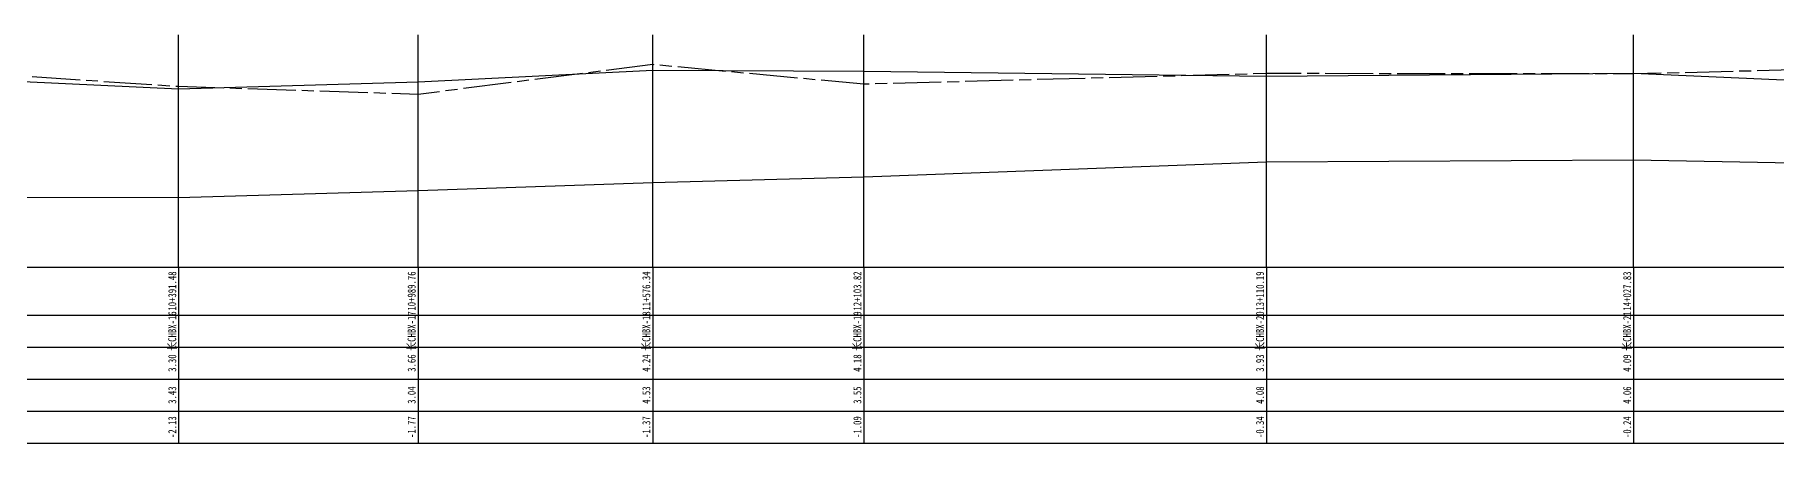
# Model space of a CAD drawing. Extents: x 529382 to 535292, y 3419700 to 3423811.
# Drawn here: x 534352.5 to 534787.7, y 3420399.5 to 3420501.5 of the extents above; entities that cross this region are included whole.
import ezdxf
from ezdxf.enums import TextEntityAlignment as Align

# ---------------------------------------------------------------- set-up
doc = ezdxf.new("R2010")
doc.units = 0
doc.header["$LTSCALE"] = 0.5
doc.linetypes.add('ACAD_ISO08W100', pattern=[36, 24, -3, 6, -3])
for name, color, linetype, lineweight in [('00右岸断面线', 5, 'ACAD_ISO08W100', 30), ('00左岸断面线', 6, 'CONTINUOUS', 30), ('00河底高程', 2, 'CONTINUOUS', 30)]:
    doc.layers.add(name, color=color, linetype=linetype, lineweight=lineweight)
doc.layers.add('tab', color=9, linetype='CONTINUOUS')
doc.layers.add('zh', color=9, linetype='CONTINUOUS')
doc.styles.add('HZ', font='fangsong_GB2312.ttf', dxfattribs={"width": 0.8})

msp = doc.modelspace()

# ---------------------------------------------------------------- linework, layer by layer
at = {"layer": '00右岸断面线', "flags": 128}
msp.add_lwpolyline([(533398.5, 3420490.71), (533549.66, 3420489.31), (533685.52, 3420490.41), (533728.86, 3420487.56), (533759.63, 3420489.96), (533804.44, 3420486.51), (533838.79, 3420486.11), (533890.14, 3420488.06), (533938.79, 3420487.91), (533974.11, 3420490.31), (534026.59, 3420487.71), (534131.97, 3420492.16), (534165.71, 3420493.06), (534253.12, 3420492.66), (534330.07, 3420492.51), (534388.45, 3420488.66), (534448.28, 3420486.71), (534506.93, 3420494.16), (534559.68, 3420489.26), (534660.32, 3420491.91), (534752.08, 3420491.81), (534827.33, 3420493.71), (534885.36, 3420492.91), (534971.27, 3420491.86), (535060.88, 3420490.61), (535106.8, 3420490.86), (535153.66, 3420492.56), (535292.41, 3420492.71)], dxfattribs=at)
at = {"layer": '00左岸断面线', "flags": 128}
msp.add_lwpolyline([(533890.14, 3420488.36), (533938.79, 3420489.96), (533974.11, 3420488.51), (534026.59, 3420487.66), (534131.97, 3420490.11), (534165.71, 3420491.96), (534253.12, 3420493.11), (534330.07, 3420490.81), (534388.45, 3420488.01), (534448.28, 3420489.81), (534506.93, 3420492.71), (534559.68, 3420492.41), (534660.32, 3420491.16), (534752.08, 3420491.96), (534827.33, 3420488.61), (534885.36, 3420491.51), (534971.27, 3420483.51), (535060.88, 3420490.26), (535106.8, 3420495.36), (535153.66, 3420493.96), (535292.41, 3420498.11)], dxfattribs=at)
at = {"layer": '00河底高程', "flags": 128}
msp.add_lwpolyline([(533890.14, 3420464.86), (533938.79, 3420465.91), (533974.11, 3420464.51), (534026.59, 3420465.06), (534131.97, 3420468.76), (534165.71, 3420462.41), (534253.12, 3420461.86), (534330.07, 3420460.96), (534388.45, 3420460.86), (534448.28, 3420462.66), (534506.93, 3420464.66), (534559.68, 3420466.06), (534660.32, 3420469.81), (534752.08, 3420470.31), (534827.33, 3420468.91), (534885.36, 3420469.26), (534971.27, 3420470.16), (535060.88, 3420467.61), (535106.8, 3420467.46), (535153.66, 3420467.91), (535292.41, 3420464.16)], dxfattribs=at)
at = {"layer": 'tab'}
for p, q in [((533336.5, 3420443.51), (535292.41, 3420443.51)), ((534388.45, 3420443.51), (534388.45, 3420399.51)), ((534448.28, 3420443.51), (534448.28, 3420399.51)), ((534506.93, 3420443.51), (534506.93, 3420399.51)), ((534559.68, 3420443.51), (534559.68, 3420399.51)), ((534660.32, 3420443.51), (534660.32, 3420399.51)), ((534752.08, 3420443.51), (534752.08, 3420399.51)), ((533336.5, 3420431.51), (535292.41, 3420431.51)), ((533336.5, 3420423.51), (535292.41, 3420423.51)), ((533336.5, 3420415.51), (535292.41, 3420415.51)), ((533336.5, 3420407.51), (535292.41, 3420407.51)), ((533336.5, 3420399.51), (535292.41, 3420399.51))]:
    msp.add_line(p, q, dxfattribs=at)
at = {"layer": 'zh', "color": 6}
for p, q in [((534388.45, 3420443.51), (534388.45, 3420501.51)), ((534448.28, 3420443.51), (534448.28, 3420501.51)), ((534506.93, 3420443.51), (534506.93, 3420501.51)), ((534559.68, 3420443.51), (534559.68, 3420501.51)), ((534660.32, 3420443.51), (534660.32, 3420501.51)), ((534752.08, 3420443.51), (534752.08, 3420501.51))]:
    msp.add_line(p, q, dxfattribs=at)

# ---------------------------------------------------------------- texts
at = {"layer": 'tab', "color": 3, "style": 'HZ', "width": 0.8}
for s, p in [('10+391.48', (534388.45, 3420437.51)), ('10+989.76', (534448.28, 3420437.51)), ('11+576.34', (534506.93, 3420437.51)), ('12+103.82', (534559.68, 3420437.51)), ('13+110.19', (534660.32, 3420437.51)), ('14+027.83', (534752.08, 3420437.51)), ('长CHBX-16', (534388.45, 3420427.51)), ('长CHBX-17', (534448.28, 3420427.51)), ('长CHBX-18', (534506.93, 3420427.51)), ('长CHBX-19', (534559.68, 3420427.51)), ('长CHBX-20', (534660.32, 3420427.51)), ('长CHBX-21', (534752.08, 3420427.51)), ('3.30', (534388.45, 3420419.51)), ('3.66', (534448.28, 3420419.51)), ('4.24', (534506.93, 3420419.51)), ('4.18', (534559.68, 3420419.51)), ('3.93', (534660.32, 3420419.51)), ('4.09', (534752.08, 3420419.51)), ('3.43', (534388.45, 3420411.51)), ('3.04', (534448.28, 3420411.51)), ('4.53', (534506.93, 3420411.51)), ('3.55', (534559.68, 3420411.51)), ('4.08', (534660.32, 3420411.51)), ('4.06', (534752.08, 3420411.51)), ('-2.13', (534388.45, 3420403.51)), ('-1.77', (534448.28, 3420403.51)), ('-1.37', (534506.93, 3420403.51)), ('-1.09', (534559.68, 3420403.51)), ('-0.34', (534660.32, 3420403.51)), ('-0.24', (534752.08, 3420403.51))]:
    msp.add_text(s, height=2, rotation=90, dxfattribs=at).set_placement(p, align=Align.BOTTOM_CENTER)

doc.saveas('drawing.dxf')
